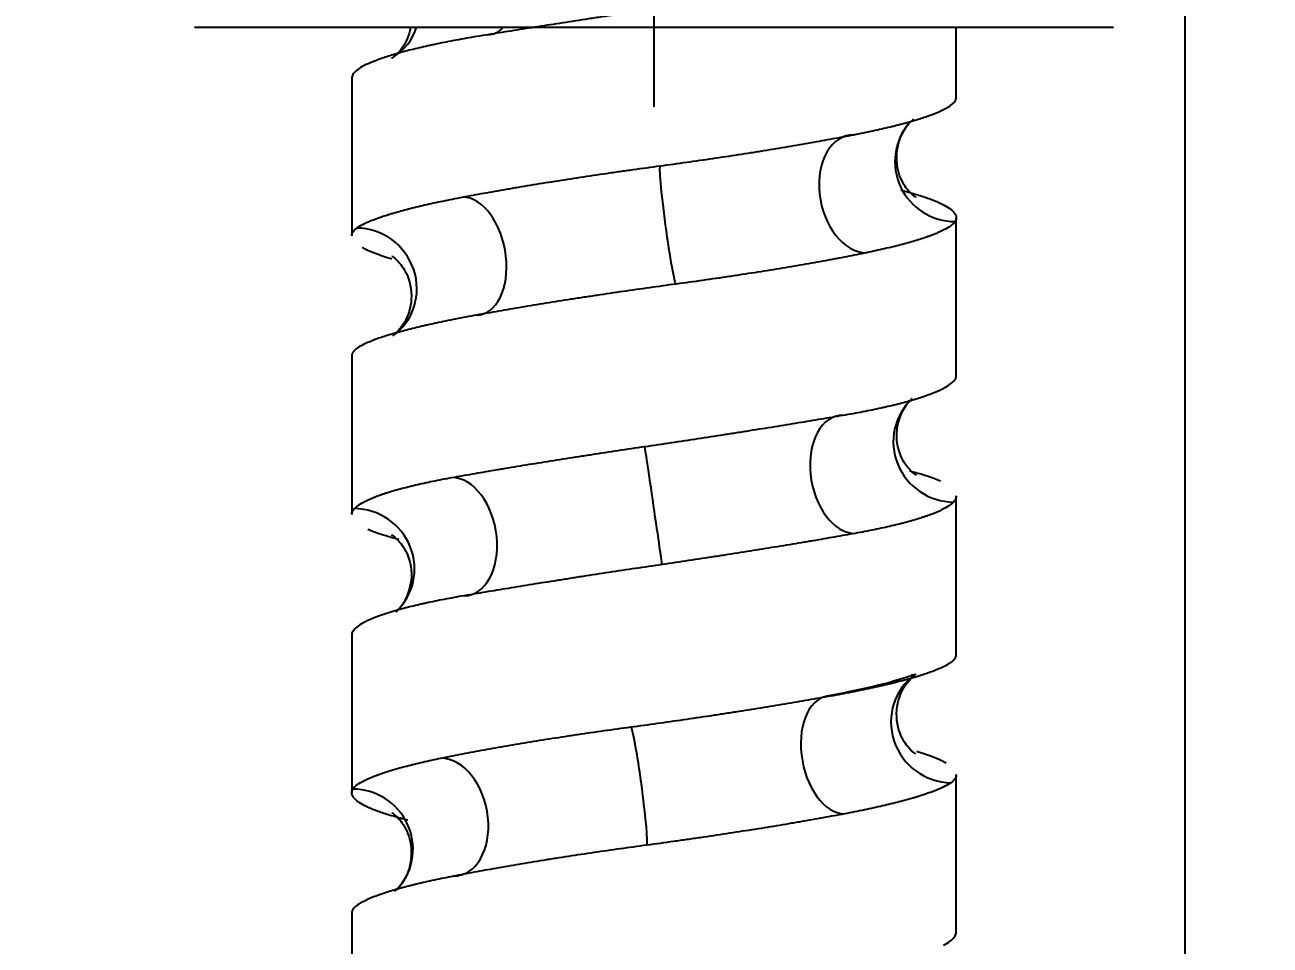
# Model space of a CAD drawing. Header units: millimetres. Extents: x 6110 to 6704, y -2661 to -1821.
# Drawn here: x 6607.41 to 6615.24, y -2410.25 to -2404.47 of the extents above; entities that cross this region are included whole.
import ezdxf

# ---------------------------------------------------------------- set-up
doc = ezdxf.new("R2010")
doc.units = ezdxf.units.MM
doc.header["$LTSCALE"] = 0.1
doc.linetypes.add('HIDDEN2', pattern=[4.7625, 3.175, -1.5875])
doc.layers.add('1', color=4, linetype='HIDDEN2', lineweight=13)
doc.layers.add('DIM', color=3, linetype='Continuous', lineweight=9)
doc.styles.get("Standard").update_dxf_attribs({"font": 'arial.ttf'})
doc.dimstyles.new('ISO-25', dxfattribs={"dimtxt": 2.5, "dimasz": 2.5, "dimexe": 1.25, "dimexo": 0.625, "dimtad": 1, "dimlfac": 5, "dimtxsty": 'Standard', "dimcen": 2.5, "dimadec": 0, "dimazin": 0, "dimtfac": 1, "dimtmove": 0, "dimatfit": 3, "dimfxl": 1, "dimarcsym": 0})

# ---------------------------------------------------------------- blocks, each defined once
blk = doc.blocks.new('*D44')
at = {"layer": 'Defpoints', "color": 0, "transparency": 16777216}
for p in [(6511.5583, -2398.8488), (6619.6172, -2532.5418), (6619.6172, -2547.8359)]:
    blk.add_point(p, dxfattribs=at)
at = {"layer": 'DIM', "color": 0, "lineweight": -2, "transparency": 16777216}
for p, q in [((6511.5583, -2399.4738), (6511.5583, -2549.0859)), ((6619.6172, -2533.1668), (6619.6172, -2549.0859)), ((6516.5583, -2547.8359), (6614.6172, -2547.8359))]:
    blk.add_line(p, q, dxfattribs=at)
at = {"layer": 'DIM', "color": 0, "transparency": 16777216}
for points in [[(6516.5583, -2547.0025), (6516.5583, -2548.6692), (6511.5583, -2547.8359)], [(6614.6172, -2547.0025), (6614.6172, -2548.6692), (6619.6172, -2547.8359)]]:
    blk.add_solid(points, dxfattribs=at)
at = {"layer": 'DIM', "color": 0, "transparency": 16777216, "insert": (6565.5878, -2544.2061), "char_height": 5, "attachment_point": 5, "bg_fill": 3, "box_fill_scale": 1.1, "bg_fill_color": 256, "bg_fill_true_color": 13158600, "bg_fill_transparency": 0}
blk.add_mtext('432,2', dxfattribs=at)

msp = doc.modelspace()

# ---------------------------------------------------------------- hatches: boundary and pattern name
at = {"layer": 'DIM'}
h = msp.add_hatch(dxfattribs=at)
h.set_pattern_fill('ANSI31', color=2)
edge = h.paths.add_edge_path()
edge.add_line((6619.6172, -2595.9805), (6619.6172, -1962.2056))
edge.add_line((6634.6172, -1966.1101), (6619.6172, -1966.1101))
edge.add_line((6634.6172, -2610.9805), (6634.6172, -1966.1101))
edge.add_line((6634.6172, -2610.9805), (6184.4567, -2610.9805))
edge.add_line((6619.6172, -2595.9805), (6184.4567, -2595.9805))
edge.add_line((6184.4567, -2610.9805), (6184.4567, -2595.9805))

# ---------------------------------------------------------------- linework, layer by layer
at = {"layer": '1', "color": 7, "linetype": 'Continuous', "lineweight": -3}
for p, q in [((6611.3672, -2404.9805), (6611.3672, -2388.9805)), ((6614.7049, -2517.7946), (6614.7049, -2398.6886)), ((6613.2672, -2404.9188), (6613.2672, -2404.4805)), ((6609.4672, -2404.8025), (6609.4672, -2405.791)), ((6613.2672, -2406.6666), (6613.2672, -2405.6772)), ((6609.4672, -2406.5492), (6609.4672, -2407.5433)), ((6613.2672, -2408.4194), (6613.2672, -2407.4254)), ((6609.4672, -2408.302), (6609.4672, -2409.2915)), ((6613.2672, -2410.1661), (6613.2672, -2409.1776)), ((6609.4672, -2410.0499), (6609.4672, -2411.043))]:
    msp.add_line(p, q, dxfattribs=at)
for centre, major_axis, ratio, start_param, end_param in [((6609.5307, -2404.35), (-0.1861, 0.3256), 0.956712, 3.1896, 3.852413), ((6610.2816, -2404.1548), (-0.0604, 0.3701), 0.565843, 3.049991, 3.529491), ((6613.2537, -2405.3296), (-0.2844, 0.2444), 0.984289, 6.281835, 8.571267), ((6612.6626, -2405.5263), (-0.0738, 0.3677), 0.673802, 6.149796, 9.287836), ((6611.4555, -2405.7226), (-0.05, 0.3716), 0.046825, 6.276444, 9.417771), ((6610.207, -2405.9183), (-0.0681, 0.3688), 0.604877, 3.032805, 6.170724), ((6609.5095, -2406.1135), (-0.2018, 0.3161), 0.969183, 3.189045, 5.728536), ((6613.2411, -2407.0932), (-0.249, 0.2804), 0.97563, 0.021404, 2.425404), ((6612.5929, -2407.2899), (-0.0652, 0.3693), 0.640054, 6.170364, 9.311579), ((6611.3635, -2407.4862), (-0.0544, 0.371), 0.002731, 3.143884, 6.281672), ((6610.1353, -2407.6818), (-0.065, 0.3693), 0.642265, 3.030125, 6.170504), ((6609.4921, -2407.877), (-0.2525, 0.2772), 0.976737, 3.138981, 5.55449), ((6613.2231, -2408.8568), (-0.2014, 0.3163), 0.968434, 0.03126, 2.588767), ((6612.5215, -2409.0535), (-0.0682, 0.3687), 0.600545, 6.17384, 9.311517), ((6611.2709, -2409.2497), (-0.05, 0.3717), 0.049712, 3.136164, 6.27644), ((6610.0665, -2409.4453), (-0.0738, 0.3677), 0.678016, 3.008964, 6.146606), ((6609.4799, -2409.6405), (-0.2861, 0.2425), 0.98479, 3.140343, 5.422823)]:
    msp.add_ellipse(centre, major_axis=major_axis, ratio=ratio, start_param=start_param, end_param=end_param, dxfattribs=at)
for points, knots in [([(6611.6022, -2404.3301), (6611.5461, -2404.3384), (6611.4902, -2404.3467), (6611.3787, -2404.3633), (6611.2673, -2404.38), (6611.1563, -2404.3968), (6611.0732, -2404.4095), (6611.0456, -2404.4137), (6611.0041, -2404.42), (6610.9903, -2404.4221), (6610.9627, -2404.4263), (6610.9489, -2404.4284), (6610.8804, -2404.439), (6610.8265, -2404.4473), (6610.7207, -2404.4637), (6610.6167, -2404.4798), (6610.5165, -2404.4956), (6610.4181, -2404.5112), (6610.3699, -2404.5189), (6610.3226, -2404.5265)], [0, 0, 0, 0, 0.125, 0.125, 0.25, 0.375, 0.375, 0.4375, 0.4375, 0.46875, 0.46875, 0.5, 0.5, 0.625, 0.625, 0.75, 0.875, 0.875, 1, 1, 1, 1]), ([(6614.2547, -2404.4805), (6614.2546, -2404.4805), (6613.9502, -2404.4805), (6612.8677, -2404.4805), (6612.1328, -2404.4805), (6610.6016, -2404.4805), (6609.8668, -2404.4805), (6608.784, -2404.4805), (6608.4798, -2404.4805), (6608.4797, -2404.4805), (6608.4797, -2404.4805), (6608.4797, -2404.4805)], [0, 0, 0, 0, 0.249956, 0.249956, 0.499959, 0.499959, 0.749962, 0.749962, 0.999966, 0.999966, 1, 1, 1, 1]), ([(6609.8371, -2404.4823), (6609.8349, -2404.4951), (6609.8209, -2404.554), (6609.7721, -2404.634), (6609.7273, -2404.6688), (6609.7184, -2404.6755), (6609.7168, -2404.6756)], [0, 0, 0, 0, 0.103262, 0.482355, 0.803446, 1, 1, 1, 1]), ([(6610.3226, -2404.5265), (6610.2763, -2404.5339), (6610.1868, -2404.549), (6610.1031, -2404.5647), (6610.0425, -2404.5767), (6610.0227, -2404.5807), (6609.9935, -2404.5868), (6609.9839, -2404.5889), (6609.9649, -2404.593), (6609.9555, -2404.595), (6609.9093, -2404.6053), (6609.8744, -2404.6135), (6609.8086, -2404.63), (6609.7468, -2404.6465), (6609.6929, -2404.6631), (6609.6556, -2404.6756), (6609.6437, -2404.6798), (6609.6209, -2404.6881), (6609.6101, -2404.6923), (6609.5794, -2404.7047), (6609.5612, -2404.7129), (6609.5453, -2404.7211)], [0, 0, 0, 0, 0.125, 0.25, 0.25, 0.3125, 0.3125, 0.34375, 0.34375, 0.375, 0.375, 0.5, 0.5, 0.625, 0.75, 0.75, 0.8125, 0.8125, 0.875, 0.875, 1, 1, 1, 1]), ([(6609.5453, -2404.7211), (6609.5294, -2404.7293), (6609.5159, -2404.7375), (6609.4939, -2404.7541), (6609.4766, -2404.7706), (6609.4691, -2404.7874), (6609.4674, -2404.798), (6609.4672, -2404.8003), (6609.4672, -2404.8026)], [0, 0, 0, 0, 0.305707, 0.305707, 0.611413, 0.91712, 0.91712, 1, 1, 1, 1]), ([(6612.6224, -2405.1553), (6612.664, -2405.1472), (6612.7041, -2405.1389), (6612.7808, -2405.1223), (6612.8175, -2405.1139), (6612.8612, -2405.1033), (6612.8699, -2405.1012), (6612.8869, -2405.0969), (6612.9121, -2405.0905), (6612.936, -2405.0842), (6612.9822, -2405.0715), (6613.0394, -2405.0548), (6613.088, -2405.0382), (6613.1323, -2405.0217), (6613.1523, -2405.0135), (6613.1745, -2405.0033), (6613.1788, -2405.0013), (6613.1871, -2404.9972), (6613.1991, -2404.9912), (6613.2097, -2404.9852), (6613.2291, -2404.9733), (6613.2396, -2404.9656), (6613.2477, -2404.958)], [0, 0, 0, 0, 0.125, 0.125, 0.25, 0.25, 0.28125, 0.28125, 0.3125, 0.375, 0.375, 0.5, 0.625, 0.625, 0.75, 0.75, 0.78125, 0.78125, 0.8125, 0.875, 0.875, 1, 1, 1, 1]), ([(6613.2477, -2404.958), (6613.2557, -2404.9504), (6613.2612, -2404.9427), (6613.2662, -2404.93), (6613.2672, -2404.925), (6613.2672, -2404.92)], [0, 0, 0, 0, 0.612985, 0.612985, 1, 1, 1, 1]), ([(6613.0131, -2405.5495), (6613.013, -2405.5496), (6613.0014, -2405.5434), (6612.9433, -2405.4879), (6612.8824, -2405.3579), (6612.8983, -2405.1912), (6612.942, -2405.1156), (6612.9693, -2405.0852)], [0, 0, 0, 0, 0.178507, 0.361631, 0.565452, 0.806324, 1, 1, 1, 1]), ([(6611.4055, -2405.351), (6611.4617, -2405.3434), (6611.5174, -2405.3358), (6611.6278, -2405.3202), (6611.7373, -2405.3045), (6611.8449, -2405.2883), (6611.9249, -2405.276), (6611.9515, -2405.2718), (6611.9911, -2405.2656), (6612.0043, -2405.2635), (6612.0306, -2405.2593), (6612.0437, -2405.2572), (6612.1089, -2405.2467), (6612.1597, -2405.2384), (6612.259, -2405.2217), (6612.3557, -2405.205), (6612.4475, -2405.1884), (6612.5368, -2405.1718), (6612.5802, -2405.1636), (6612.6224, -2405.1553)], [0, 0, 0, 0, 0.125, 0.125, 0.25, 0.375, 0.375, 0.4375, 0.4375, 0.46875, 0.46875, 0.5, 0.5, 0.625, 0.625, 0.75, 0.875, 0.875, 1, 1, 1, 1]), ([(6610.1644, -2405.5473), (6610.2074, -2405.5391), (6610.2963, -2405.5228), (6610.3912, -2405.5061), (6610.4523, -2405.4955), (6610.4646, -2405.4934), (6610.4895, -2405.4892), (6610.502, -2405.4871), (6610.5396, -2405.4808), (6610.5649, -2405.4765), (6610.6413, -2405.464), (6610.7447, -2405.4473), (6610.8511, -2405.4308), (6610.959, -2405.4144), (6611.0137, -2405.4062), (6611.0831, -2405.3961), (6611.0971, -2405.3941), (6611.125, -2405.39), (6611.1669, -2405.384), (6611.2088, -2405.3781), (6611.2929, -2405.3663), (6611.3491, -2405.3586), (6611.4055, -2405.351)], [0, 0, 0, 0, 0.125, 0.25, 0.25, 0.28125, 0.28125, 0.3125, 0.3125, 0.375, 0.375, 0.5, 0.625, 0.625, 0.75, 0.75, 0.78125, 0.78125, 0.8125, 0.875, 0.875, 1, 1, 1, 1]), ([(6612.919, -2405.5038), (6612.9511, -2405.512), (6613.0112, -2405.5285), (6613.0629, -2405.5452), (6613.0986, -2405.5579), (6613.11, -2405.5621), (6613.1262, -2405.5685), (6613.1315, -2405.5707), (6613.1417, -2405.5749), (6613.1467, -2405.577), (6613.1708, -2405.5876), (6613.1876, -2405.596), (6613.2165, -2405.6127), (6613.2285, -2405.621), (6613.2479, -2405.6375), (6613.2552, -2405.6457), (6613.2613, -2405.6558), (6613.2623, -2405.6579), (6613.2641, -2405.6619), (6613.2649, -2405.6639), (6613.2667, -2405.67), (6613.2673, -2405.674), (6613.2671, -2405.6858), (6613.2645, -2405.6936), (6613.2594, -2405.7012)], [0, 0, 0, 0, 0.125, 0.25, 0.25, 0.3125, 0.3125, 0.34375, 0.34375, 0.375, 0.375, 0.5, 0.5, 0.625, 0.625, 0.75, 0.75, 0.78125, 0.78125, 0.8125, 0.8125, 0.875, 0.875, 1, 1, 1, 1]), ([(6609.4993, -2405.7418), (6609.5095, -2405.7344), (6609.5221, -2405.7268), (6609.5518, -2405.7113), (6609.5861, -2405.6957), (6609.6295, -2405.6796), (6609.6655, -2405.6673), (6609.6781, -2405.6632), (6609.6979, -2405.657), (6609.7046, -2405.6549), (6609.7183, -2405.6508), (6609.7253, -2405.6487), (6609.7608, -2405.6383), (6609.8214, -2405.6217), (6609.9238, -2405.5968), (6609.9995, -2405.5803), (6610.0593, -2405.5679), (6610.0797, -2405.5637), (6610.1214, -2405.5555), (6610.1427, -2405.5514), (6610.1644, -2405.5473)], [0, 0, 0, 0, 0.125, 0.125, 0.25, 0.375, 0.375, 0.4375, 0.4375, 0.46875, 0.46875, 0.5, 0.5, 0.625, 0.75, 0.875, 0.875, 0.9375, 0.9375, 1, 1, 1, 1]), ([(6609.4672, -2405.7902), (6609.4672, -2405.7897), (6609.4672, -2405.7893), (6609.4674, -2405.7848), (6609.4682, -2405.7808), (6609.4711, -2405.7728), (6609.4731, -2405.7688), (6609.4811, -2405.7571), (6609.4889, -2405.7494), (6609.4993, -2405.7418)], [0, 0, 0, 0, 0.029424, 0.029424, 0.272068, 0.272068, 0.514712, 0.514712, 1, 1, 1, 1]), ([(6613.2594, -2405.7012), (6613.2543, -2405.7088), (6613.2467, -2405.7165), (6613.227, -2405.7321), (6613.2025, -2405.7479), (6613.1687, -2405.7642), (6613.1399, -2405.7765), (6613.1296, -2405.7807), (6613.1134, -2405.7869), (6613.1079, -2405.789), (6613.0964, -2405.7932), (6613.0906, -2405.7953), (6613.0607, -2405.8058), (6613.0348, -2405.8142), (6612.9789, -2405.831), (6612.9191, -2405.8476), (6612.8514, -2405.8643), (6612.7797, -2405.8808), (6612.7418, -2405.8891), (6612.7019, -2405.8973)], [0, 0, 0, 0, 0.125, 0.125, 0.25, 0.375, 0.375, 0.4375, 0.4375, 0.46875, 0.46875, 0.5, 0.5, 0.625, 0.625, 0.75, 0.875, 0.875, 1, 1, 1, 1]), ([(6609.72, -2405.9375), (6609.6922, -2405.9294), (6609.6411, -2405.913), (6609.5988, -2405.8964), (6609.5705, -2405.8839), (6609.5616, -2405.8797), (6609.5491, -2405.8734), (6609.545, -2405.8713), (6609.5388, -2405.8679), (6609.5365, -2405.8666), (6609.5342, -2405.8653)], [0, 0, 0, 0, 0.344471, 0.688942, 0.688942, 0.861178, 0.861178, 0.947296, 0.947296, 1, 1, 1, 1]), ([(6612.7019, -2405.8973), (6612.6624, -2405.9055), (6612.6212, -2405.9138), (6612.5568, -2405.9263), (6612.524, -2405.9325), (6612.4901, -2405.9389), (6612.4674, -2405.9431), (6612.4559, -2405.9452), (6612.3979, -2405.9558), (6612.3505, -2405.9643), (6612.2535, -2405.9811), (6612.1545, -2405.9978), (6612.0514, -2406.0143), (6611.9725, -2406.0267), (6611.9459, -2406.0308), (6611.9056, -2406.0369), (6611.8922, -2406.039), (6611.8651, -2406.0431), (6611.8514, -2406.0451), (6611.7833, -2406.0553), (6611.6733, -2406.0713), (6611.5617, -2406.0867), (6611.5054, -2406.0943)], [0, 0, 0, 0, 0.125, 0.125, 0.1875, 0.21875, 0.21875, 0.25, 0.25, 0.375, 0.375, 0.5, 0.625, 0.625, 0.6875, 0.6875, 0.71875, 0.71875, 0.75, 0.75, 0.875, 1, 1, 1, 1]), ([(6609.7198, -2405.9187), (6609.7198, -2405.9187), (6609.7237, -2405.9211), (6609.757, -2405.9437), (6609.8292, -2406.0426), (6609.8557, -2406.2072), (6609.8029, -2406.3393), (6609.7624, -2406.3855), (6609.7497, -2406.398)], [0, 0, 0, 0, 0.077893, 0.259694, 0.442605, 0.67459, 0.886973, 1, 1, 1, 1]), ([(6611.5054, -2406.0943), (6611.4494, -2406.1018), (6611.3936, -2406.1095), (6611.2826, -2406.125), (6611.1721, -2406.1408), (6611.0626, -2406.1569), (6610.9809, -2406.1692), (6610.9537, -2406.1733), (6610.913, -2406.1796), (6610.8994, -2406.1816), (6610.8724, -2406.1858), (6610.8588, -2406.1879), (6610.7916, -2406.1984), (6610.7389, -2406.2067), (6610.6356, -2406.2234), (6610.5344, -2406.24), (6610.4373, -2406.2565), (6610.3424, -2406.273), (6610.2959, -2406.2812), (6610.2506, -2406.2894)], [0, 0, 0, 0, 0.125, 0.125, 0.25, 0.375, 0.375, 0.4375, 0.4375, 0.46875, 0.46875, 0.5, 0.5, 0.625, 0.625, 0.75, 0.875, 0.875, 1, 1, 1, 1]), ([(6610.2506, -2406.2894), (6610.2055, -2406.2975), (6610.1186, -2406.3139), (6610.0378, -2406.3306), (6609.9796, -2406.3431), (6609.9606, -2406.3474), (6609.9326, -2406.3537), (6609.9235, -2406.3558), (6609.9054, -2406.36), (6609.8965, -2406.3621), (6609.8526, -2406.3726), (6609.7866, -2406.3893), (6609.7288, -2406.4058), (6609.6753, -2406.4221), (6609.6506, -2406.4302), (6609.6223, -2406.4403), (6609.6168, -2406.4423), (6609.6061, -2406.4463), (6609.6008, -2406.4483), (6609.5855, -2406.4543), (6609.576, -2406.4582), (6609.549, -2406.47), (6609.5333, -2406.4777), (6609.5201, -2406.4852)], [0, 0, 0, 0, 0.125, 0.25, 0.25, 0.3125, 0.3125, 0.34375, 0.34375, 0.375, 0.375, 0.5, 0.625, 0.625, 0.75, 0.75, 0.78125, 0.78125, 0.8125, 0.8125, 0.875, 0.875, 1, 1, 1, 1]), ([(6609.5201, -2406.4852), (6609.507, -2406.4927), (6609.4964, -2406.5003), (6609.48, -2406.5157), (6609.4701, -2406.5291), (6609.4672, -2406.5428), (6609.4672, -2406.5486)], [0, 0, 0, 0, 0.368631, 0.368631, 0.737262, 1, 1, 1, 1]), ([(6613.2315, -2406.7222), (6613.2424, -2406.7139), (6613.2507, -2406.7056), (6613.2625, -2406.6889), (6613.2666, -2406.6787), (6613.2672, -2406.6685), (6613.2672, -2406.6668)], [0, 0, 0, 0, 0.452818, 0.452818, 0.905637, 1, 1, 1, 1]), ([(6612.5547, -2406.9183), (6612.5979, -2406.9108), (6612.681, -2406.8956), (6612.7579, -2406.8798), (6612.8038, -2406.8697), (6612.8129, -2406.8677), (6612.8309, -2406.8636), (6612.8398, -2406.8616), (6612.866, -2406.8554), (6612.883, -2406.8513), (6612.9322, -2406.839), (6612.9937, -2406.8225), (6613.0468, -2406.8058), (6613.0956, -2406.7891), (6613.118, -2406.7807), (6613.1433, -2406.7702), (6613.1482, -2406.7681), (6613.1577, -2406.7639), (6613.1716, -2406.7576), (6613.1842, -2406.7513), (6613.2075, -2406.7387), (6613.2207, -2406.7304), (6613.2315, -2406.7222)], [0, 0, 0, 0, 0.125, 0.25, 0.25, 0.28125, 0.28125, 0.3125, 0.3125, 0.375, 0.375, 0.5, 0.625, 0.625, 0.75, 0.75, 0.78125, 0.78125, 0.8125, 0.875, 0.875, 1, 1, 1, 1]), ([(6613.0166, -2407.2968), (6613.0166, -2407.2968), (6613.0147, -2407.2957), (6612.9899, -2407.2818), (6612.9155, -2407.1935), (6612.8753, -2407.0309), (6612.9315, -2406.8774), (6612.9706, -2406.8284), (6612.9921, -2406.8128)], [0, 0, 0, 0, 0.036974, 0.219816, 0.39663, 0.62092, 0.83196, 1, 1, 1, 1]), ([(6611.3091, -2407.1152), (6611.3655, -2407.1069), (6611.4215, -2407.0986), (6611.533, -2407.0819), (6611.6437, -2407.0652), (6611.7531, -2407.0484), (6611.8346, -2407.0358), (6611.8617, -2407.0316), (6611.9021, -2407.0252), (6611.9156, -2407.0231), (6611.9425, -2407.0189), (6611.956, -2407.0167), (6612.0227, -2407.0062), (6612.0749, -2406.9979), (6612.1771, -2406.9814), (6612.2769, -2406.9651), (6612.3722, -2406.9493), (6612.4652, -2406.9336), (6612.5105, -2406.9259), (6612.5547, -2406.9183)], [0, 0, 0, 0, 0.125, 0.125, 0.25, 0.375, 0.375, 0.4375, 0.4375, 0.46875, 0.46875, 0.5, 0.5, 0.625, 0.625, 0.75, 0.875, 0.875, 1, 1, 1, 1]), ([(6610.0974, -2407.3102), (6610.1385, -2407.3028), (6610.1812, -2407.2952), (6610.2697, -2407.2797), (6610.3156, -2407.2719), (6610.3749, -2407.2618), (6610.3869, -2407.2598), (6610.4109, -2407.2557), (6610.4471, -2407.2497), (6610.4838, -2407.2436), (6610.5579, -2407.2314), (6610.6584, -2407.215), (6610.7626, -2407.1984), (6610.842, -2407.1859), (6610.8688, -2407.1817), (6610.9092, -2407.1755), (6610.9227, -2407.1734), (6610.9499, -2407.1692), (6610.9635, -2407.1671), (6611.0319, -2407.1566), (6611.1419, -2407.1399), (6611.2531, -2407.1234), (6611.3091, -2407.1152)], [0, 0, 0, 0, 0.125, 0.125, 0.25, 0.25, 0.28125, 0.28125, 0.3125, 0.375, 0.375, 0.5, 0.625, 0.625, 0.6875, 0.6875, 0.71875, 0.71875, 0.75, 0.75, 0.875, 1, 1, 1, 1]), ([(6609.484, -2407.5059), (6609.4915, -2407.4977), (6609.5014, -2407.4895), (6609.526, -2407.4729), (6609.5552, -2407.4563), (6609.5938, -2407.4395), (6609.6263, -2407.4269), (6609.6377, -2407.4227), (6609.6558, -2407.4164), (6609.662, -2407.4143), (6609.6746, -2407.4101), (6609.681, -2407.408), (6609.7139, -2407.3975), (6609.7421, -2407.3892), (6609.8026, -2407.3729), (6609.867, -2407.3567), (6609.9392, -2407.341), (6610.0153, -2407.3254), (6610.0553, -2407.3177), (6610.0974, -2407.3102)], [0, 0, 0, 0, 0.125, 0.125, 0.25, 0.375, 0.375, 0.4375, 0.4375, 0.46875, 0.46875, 0.5, 0.5, 0.625, 0.625, 0.75, 0.875, 0.875, 1, 1, 1, 1]), ([(6612.973, -2407.268), (6613.0026, -2407.2755), (6613.0575, -2407.2907), (6613.104, -2407.3065), (6613.1356, -2407.3186), (6613.1456, -2407.3226), (6613.1596, -2407.3287), (6613.1641, -2407.3307), (6613.1684, -2407.3328)], [0, 0, 0, 0, 0.364415, 0.72883, 0.72883, 0.911037, 0.911037, 1, 1, 1, 1]), ([(6613.2494, -2407.4642), (6613.2417, -2407.4725), (6613.2316, -2407.4808), (6613.2066, -2407.4975), (6613.177, -2407.5143), (6613.1379, -2407.5312), (6613.1051, -2407.5439), (6613.0935, -2407.5481), (6613.0753, -2407.5545), (6613.0691, -2407.5566), (6613.0563, -2407.5609), (6613.0498, -2407.563), (6613.0167, -2407.5736), (6612.9882, -2407.5819), (6612.9273, -2407.5984), (6612.8626, -2407.6146), (6612.79, -2407.6305), (6612.7135, -2407.6462), (6612.6733, -2407.6539), (6612.631, -2407.6616)], [0, 0, 0, 0, 0.125, 0.125, 0.25, 0.375, 0.375, 0.4375, 0.4375, 0.46875, 0.46875, 0.5, 0.5, 0.625, 0.625, 0.75, 0.875, 0.875, 1, 1, 1, 1]), ([(6613.2672, -2407.4254), (6613.2672, -2407.4259), (6613.2672, -2407.4263), (6613.2671, -2407.4288), (6613.2669, -2407.4309), (6613.2662, -2407.4351), (6613.2656, -2407.4372), (6613.2622, -2407.4476), (6613.2571, -2407.4559), (6613.2494, -2407.4642)], [0, 0, 0, 0, 0.03155, 0.03155, 0.192958, 0.192958, 0.354367, 0.354367, 1, 1, 1, 1]), ([(6609.4672, -2407.5433), (6609.4672, -2407.5432), (6609.4672, -2407.5432), (6609.4672, -2407.541), (6609.4674, -2407.5389), (6609.468, -2407.5348), (6609.4685, -2407.5327), (6609.4716, -2407.5223), (6609.4766, -2407.5141), (6609.484, -2407.5059)], [0, 0, 0, 0, 0.003809, 0.003809, 0.169841, 0.169841, 0.335873, 0.335873, 1, 1, 1, 1]), ([(6609.7658, -2407.7004), (6609.736, -2407.693), (6609.6806, -2407.6779), (6609.6337, -2407.6622), (6609.6018, -2407.6502), (6609.5917, -2407.6462), (6609.5777, -2407.6403), (6609.5735, -2407.6384), (6609.5693, -2407.6365)], [0, 0, 0, 0, 0.366367, 0.732733, 0.732733, 0.915916, 0.915916, 1, 1, 1, 1]), ([(6609.7174, -2407.6705), (6609.7174, -2407.6705), (6609.7191, -2407.6715), (6609.7427, -2407.6845), (6609.8171, -2407.7705), (6609.8598, -2407.932), (6609.806, -2408.087), (6609.7663, -2408.1378), (6609.7446, -2408.1542)], [0, 0, 0, 0, 0.033022, 0.217657, 0.394601, 0.619974, 0.833159, 1, 1, 1, 1]), ([(6612.631, -2407.6616), (6612.5898, -2407.669), (6612.5469, -2407.6766), (6612.4582, -2407.6921), (6612.4122, -2407.7001), (6612.3528, -2407.7102), (6612.3408, -2407.7122), (6612.3167, -2407.7163), (6612.2804, -2407.7224), (6612.2437, -2407.7285), (6612.1694, -2407.7408), (6612.0687, -2407.7572), (6611.9645, -2407.7738), (6611.885, -2407.7864), (6611.8583, -2407.7906), (6611.8178, -2407.7968), (6611.8043, -2407.7989), (6611.7771, -2407.8031), (6611.7635, -2407.8053), (6611.6951, -2407.8158), (6611.585, -2407.8325), (6611.4738, -2407.849), (6611.4179, -2407.8572)], [0, 0, 0, 0, 0.125, 0.125, 0.25, 0.25, 0.28125, 0.28125, 0.3125, 0.375, 0.375, 0.5, 0.625, 0.625, 0.6875, 0.6875, 0.71875, 0.71875, 0.75, 0.75, 0.875, 1, 1, 1, 1]), ([(6611.4179, -2407.8572), (6611.3614, -2407.8655), (6611.3053, -2407.8738), (6611.1939, -2407.8904), (6611.0831, -2407.9071), (6610.9738, -2407.9239), (6610.8924, -2407.9365), (6610.8653, -2407.9407), (6610.8248, -2407.9471), (6610.8114, -2407.9492), (6610.7845, -2407.9534), (6610.7711, -2407.9555), (6610.7044, -2407.966), (6610.6522, -2407.9743), (6610.5502, -2407.9907), (6610.4505, -2408.0069), (6610.3554, -2408.0227), (6610.2627, -2408.0383), (6610.2175, -2408.0459), (6610.1734, -2408.0535)], [0, 0, 0, 0, 0.125, 0.125, 0.25, 0.375, 0.375, 0.4375, 0.4375, 0.46875, 0.46875, 0.5, 0.5, 0.625, 0.625, 0.75, 0.875, 0.875, 1, 1, 1, 1]), ([(6610.1734, -2408.0535), (6610.1304, -2408.0609), (6610.0476, -2408.076), (6609.9712, -2408.0917), (6609.9254, -2408.1018), (6609.9164, -2408.1038), (6609.8985, -2408.1078), (6609.8897, -2408.1098), (6609.8636, -2408.1159), (6609.8467, -2408.12), (6609.7978, -2408.1323), (6609.7368, -2408.1486), (6609.6841, -2408.1652), (6609.6357, -2408.1817), (6609.6135, -2408.1901), (6609.5885, -2408.2005), (6609.5837, -2408.2026), (6609.5742, -2408.2068), (6609.5605, -2408.213), (6609.5481, -2408.2193), (6609.5251, -2408.2317), (6609.5122, -2408.2399), (6609.5016, -2408.2481)], [0, 0, 0, 0, 0.125, 0.25, 0.25, 0.28125, 0.28125, 0.3125, 0.3125, 0.375, 0.375, 0.5, 0.625, 0.625, 0.75, 0.75, 0.78125, 0.78125, 0.8125, 0.875, 0.875, 1, 1, 1, 1]), ([(6609.5016, -2408.2481), (6609.4909, -2408.2563), (6609.4828, -2408.2646), (6609.4714, -2408.2811), (6609.4677, -2408.2908), (6609.4672, -2408.3005), (6609.4672, -2408.3019)], [0, 0, 0, 0, 0.462372, 0.462372, 0.924744, 1, 1, 1, 1]), ([(6612.4778, -2408.6825), (6612.5229, -2408.6743), (6612.6101, -2408.6578), (6612.6912, -2408.6411), (6612.7496, -2408.6284), (6612.7687, -2408.6242), (6612.7967, -2408.6178), (6612.806, -2408.6157), (6612.8241, -2408.6114), (6612.8331, -2408.6093), (6612.8772, -2408.5987), (6612.9435, -2408.5819), (6613.0016, -2408.5653), (6613.0556, -2408.5489), (6613.0805, -2408.5407), (6613.1089, -2408.5305), (6613.1145, -2408.5285), (6613.1254, -2408.5245), (6613.1307, -2408.5224), (6613.1461, -2408.5164), (6613.1558, -2408.5124), (6613.1831, -2408.5006), (6613.199, -2408.4928), (6613.2124, -2408.4852)], [0, 0, 0, 0, 0.125, 0.25, 0.25, 0.3125, 0.3125, 0.34375, 0.34375, 0.375, 0.375, 0.5, 0.625, 0.625, 0.75, 0.75, 0.78125, 0.78125, 0.8125, 0.8125, 0.875, 0.875, 1, 1, 1, 1]), ([(6613.2124, -2408.4852), (6613.2258, -2408.4776), (6613.2366, -2408.47), (6613.2535, -2408.4544), (6613.2641, -2408.4405), (6613.2673, -2408.4262), (6613.2672, -2408.42)], [0, 0, 0, 0, 0.362337, 0.362337, 0.724675, 1, 1, 1, 1]), ([(6613.0064, -2408.5469), (6612.9888, -2408.5536), (6612.9133, -2408.5821), (6612.7262, -2408.6306), (6612.5491, -2408.6669), (6612.4532, -2408.6848)], [0, 0, 0, 0, 0.273586, 0.651381, 1, 1, 1, 1]), ([(6613.0126, -2409.0484), (6613.0126, -2409.0484), (6613.0082, -2409.0457), (6612.9727, -2409.0207), (6612.9007, -2408.9172), (6612.8797, -2408.7506), (6612.9373, -2408.6195), (6612.9786, -2408.5761), (6612.9916, -2408.5641)], [0, 0, 0, 0, 0.082795, 0.261264, 0.443038, 0.67109, 0.877191, 1, 1, 1, 1]), ([(6611.221, -2408.8781), (6611.277, -2408.8705), (6611.3328, -2408.8629), (6611.4438, -2408.8473), (6611.5544, -2408.8316), (6611.664, -2408.8154), (6611.7459, -2408.8031), (6611.7731, -2408.799), (6611.8139, -2408.7927), (6611.8275, -2408.7906), (6611.8546, -2408.7865), (6611.8681, -2408.7844), (6611.9354, -2408.7739), (6611.9882, -2408.7655), (6612.0917, -2408.7488), (6612.1931, -2408.7322), (6612.2905, -2408.7156), (6612.3857, -2408.699), (6612.4323, -2408.6907), (6612.4778, -2408.6825)], [0, 0, 0, 0, 0.125, 0.125, 0.25, 0.375, 0.375, 0.4375, 0.4375, 0.46875, 0.46875, 0.5, 0.5, 0.625, 0.625, 0.75, 0.875, 0.875, 1, 1, 1, 1]), ([(6610.0273, -2409.0743), (6610.0667, -2409.0662), (6610.1077, -2409.058), (6610.1932, -2409.0414), (6610.2377, -2409.033), (6610.3302, -2409.0161), (6610.3775, -2409.0077), (6610.4742, -2408.991), (6610.5729, -2408.9743), (6610.6758, -2408.9578), (6610.7546, -2408.9455), (6610.7811, -2408.9414), (6610.8213, -2408.9353), (6610.8347, -2408.9333), (6610.8618, -2408.9292), (6610.8754, -2408.9271), (6610.9434, -2408.917), (6611.0532, -2408.9011), (6611.1648, -2408.8856), (6611.221, -2408.8781)], [0, 0, 0, 0, 0.125, 0.125, 0.25, 0.25, 0.375, 0.375, 0.5, 0.625, 0.625, 0.6875, 0.6875, 0.71875, 0.71875, 0.75, 0.75, 0.875, 1, 1, 1, 1]), ([(6613.0181, -2409.031), (6613.0457, -2409.0392), (6613.0965, -2409.0557), (6613.1384, -2409.0725), (6613.1664, -2409.0851), (6613.1752, -2409.0893), (6613.1876, -2409.0957), (6613.1915, -2409.0978), (6613.198, -2409.1014), (6613.2005, -2409.1028), (6613.203, -2409.1043)], [0, 0, 0, 0, 0.34251, 0.68502, 0.68502, 0.856275, 0.856275, 0.941902, 0.941902, 1, 1, 1, 1]), ([(6609.4744, -2409.2688), (6609.4792, -2409.2613), (6609.4865, -2409.2537), (6609.5058, -2409.2382), (6609.5299, -2409.2225), (6609.5632, -2409.2064), (6609.5918, -2409.1942), (6609.6019, -2409.1901), (6609.618, -2409.1839), (6609.6235, -2409.1818), (6609.6348, -2409.1776), (6609.6406, -2409.1755), (6609.6703, -2409.1651), (6609.696, -2409.1568), (6609.7516, -2409.1402), (6609.811, -2409.1236), (6609.8784, -2409.1072), (6609.9498, -2409.0907), (6609.9875, -2409.0825), (6610.0273, -2409.0743)], [0, 0, 0, 0, 0.125, 0.125, 0.25, 0.375, 0.375, 0.4375, 0.4375, 0.46875, 0.46875, 0.5, 0.5, 0.625, 0.625, 0.75, 0.875, 0.875, 1, 1, 1, 1]), ([(6613.2672, -2409.1784), (6613.2672, -2409.1793), (6613.2672, -2409.1802), (6613.2668, -2409.1851), (6613.2659, -2409.1891), (6613.2636, -2409.1951), (6613.2627, -2409.1971), (6613.2605, -2409.2011), (6613.2593, -2409.2031), (6613.2523, -2409.213), (6613.2443, -2409.2208), (6613.2337, -2409.2284)], [0, 0, 0, 0, 0.051234, 0.051234, 0.288426, 0.288426, 0.407022, 0.407022, 0.525617, 0.525617, 1, 1, 1, 1]), ([(6609.8198, -2409.4645), (6609.7876, -2409.4564), (6609.7271, -2409.44), (6609.675, -2409.4234), (6609.639, -2409.4108), (6609.6275, -2409.4066), (6609.6111, -2409.4003), (6609.6058, -2409.3981), (6609.5955, -2409.3939), (6609.5905, -2409.3918), (6609.5661, -2409.3813), (6609.5321, -2409.3646), (6609.5075, -2409.3482), (6609.4877, -2409.3319), (6609.4802, -2409.3238), (6609.4738, -2409.3137), (6609.4727, -2409.3117), (6609.4708, -2409.3077), (6609.47, -2409.3057), (6609.468, -2409.2997), (6609.4673, -2409.2958), (6609.4671, -2409.284), (6609.4695, -2409.2763), (6609.4744, -2409.2688)], [0, 0, 0, 0, 0.125, 0.25, 0.25, 0.3125, 0.3125, 0.34375, 0.34375, 0.375, 0.375, 0.5, 0.625, 0.625, 0.75, 0.75, 0.78125, 0.78125, 0.8125, 0.8125, 0.875, 0.875, 1, 1, 1, 1]), ([(6613.2337, -2409.2284), (6613.2232, -2409.236), (6613.2104, -2409.2436), (6613.1803, -2409.2592), (6613.1455, -2409.275), (6613.1017, -2409.2912), (6613.0654, -2409.3036), (6613.0527, -2409.3077), (6613.0328, -2409.314), (6613.026, -2409.3161), (6613.0122, -2409.3203), (6613.0052, -2409.3224), (6612.9695, -2409.3328), (6612.9085, -2409.3496), (6612.8057, -2409.3746), (6612.7296, -2409.3913), (6612.6697, -2409.4038), (6612.6492, -2409.4079), (6612.6073, -2409.4163), (6612.586, -2409.4204), (6612.5642, -2409.4245)], [0, 0, 0, 0, 0.125, 0.125, 0.25, 0.375, 0.375, 0.4375, 0.4375, 0.46875, 0.46875, 0.5, 0.5, 0.625, 0.75, 0.875, 0.875, 0.9375, 0.9375, 1, 1, 1, 1]), ([(6609.7197, -2409.4177), (6609.7198, -2409.4176), (6609.7306, -2409.4234), (6609.7865, -2409.4752), (6609.8497, -2409.601), (6609.8392, -2409.7705), (6609.7951, -2409.8497), (6609.766, -2409.883)], [0, 0, 0, 0, 0.172051, 0.353793, 0.554683, 0.795901, 1, 1, 1, 1]), ([(6612.5642, -2409.4245), (6612.5211, -2409.4327), (6612.4318, -2409.4492), (6612.3367, -2409.4659), (6612.2754, -2409.4765), (6612.2631, -2409.4786), (6612.2382, -2409.4829), (6612.2256, -2409.485), (6612.1879, -2409.4914), (6612.1626, -2409.4956), (6612.086, -2409.5082), (6611.9824, -2409.525), (6611.8758, -2409.5415), (6611.7677, -2409.5579), (6611.7129, -2409.5661), (6611.6435, -2409.5762), (6611.6295, -2409.5783), (6611.6016, -2409.5823), (6611.5597, -2409.5883), (6611.5176, -2409.5943), (6611.4335, -2409.6061), (6611.3772, -2409.6138), (6611.3208, -2409.6214)], [0, 0, 0, 0, 0.125, 0.25, 0.25, 0.28125, 0.28125, 0.3125, 0.3125, 0.375, 0.375, 0.5, 0.625, 0.625, 0.75, 0.75, 0.78125, 0.78125, 0.8125, 0.875, 0.875, 1, 1, 1, 1]), ([(6611.3208, -2409.6214), (6611.2647, -2409.6289), (6611.209, -2409.6366), (6611.0987, -2409.6521), (6610.9894, -2409.6679), (6610.882, -2409.684), (6610.8021, -2409.6963), (6610.7756, -2409.7004), (6610.736, -2409.7066), (6610.7229, -2409.7087), (6610.6966, -2409.7129), (6610.6835, -2409.715), (6610.6185, -2409.7254), (6610.5678, -2409.7338), (6610.4688, -2409.7504), (6610.3723, -2409.767), (6610.2808, -2409.7835), (6610.1918, -2409.8), (6610.1486, -2409.8082), (6610.1066, -2409.8164)], [0, 0, 0, 0, 0.125, 0.125, 0.25, 0.375, 0.375, 0.4375, 0.4375, 0.46875, 0.46875, 0.5, 0.5, 0.625, 0.625, 0.75, 0.875, 0.875, 1, 1, 1, 1]), ([(6610.1066, -2409.8164), (6610.0651, -2409.8245), (6610.0252, -2409.8327), (6609.9487, -2409.8492), (6609.9121, -2409.8576), (6609.8686, -2409.8681), (6609.86, -2409.8702), (6609.843, -2409.8744), (6609.818, -2409.8808), (6609.7942, -2409.8871), (6609.7483, -2409.8996), (6609.6914, -2409.9162), (6609.6431, -2409.9327), (6609.5992, -2409.9491), (6609.5794, -2409.9572), (6609.5575, -2409.9673), (6609.5533, -2409.9693), (6609.5451, -2409.9733), (6609.5333, -2409.9793), (6609.5228, -2409.9852), (6609.5038, -2409.9969), (6609.4935, -2410.0046), (6609.4856, -2410.0122)], [0, 0, 0, 0, 0.125, 0.125, 0.25, 0.25, 0.28125, 0.28125, 0.3125, 0.375, 0.375, 0.5, 0.625, 0.625, 0.75, 0.75, 0.78125, 0.78125, 0.8125, 0.875, 0.875, 1, 1, 1, 1]), ([(6609.4856, -2410.0122), (6609.4778, -2410.0197), (6609.4726, -2410.0273), (6609.4681, -2410.0395), (6609.4672, -2410.0441), (6609.4672, -2410.0486)], [0, 0, 0, 0, 0.631803, 0.631803, 1, 1, 1, 1]), ([(6613.187, -2410.2494), (6613.2032, -2410.2411), (6613.2168, -2410.2328), (6613.2393, -2410.2162), (6613.2569, -2410.1994), (6613.265, -2410.1826), (6613.267, -2410.1714), (6613.2672, -2410.1687), (6613.2672, -2410.166)], [0, 0, 0, 0, 0.301558, 0.301558, 0.603116, 0.904673, 0.904673, 1, 1, 1, 1])]:
    msp.add_open_spline(points, degree=3, knots=knots, dxfattribs=at)
for points in [[(6612.9693, -2405.0852), (6612.9815, -2405.0737), (6612.9915, -2405.0641), (6612.9993, -2405.0568)], [(6609.766, -2409.883), (6609.753, -2409.8954), (6609.7424, -2409.9057), (6609.7342, -2409.9133)]]:
    msp.add_open_spline(points, degree=3, dxfattribs=at)

# ---------------------------------------------------------------- next in the draw order: dimensions: what is measured, and where the dimension line sits
at = {"layer": 'DIM'}
dim = msp.add_linear_dim(base=(6619.6172, -2547.8359), p1=(6511.5583, -2398.8488), p2=(6619.6172, -2532.5418), dimstyle='ISO-25', override={"dimtxt": 5, "dimasz": 5, "dimdec": 1, "dimlfac": 4, "dimadec": 1, "dimtdec": 1, "dimfxl": 1.25, "dimtfill": 1}, dxfattribs=at)
dim.commit()
dim.dimension.update_dxf_attribs({"geometry": '*D44', "text_midpoint": (6565.5878, -2544.2061)})

doc.saveas('drawing.dxf')
